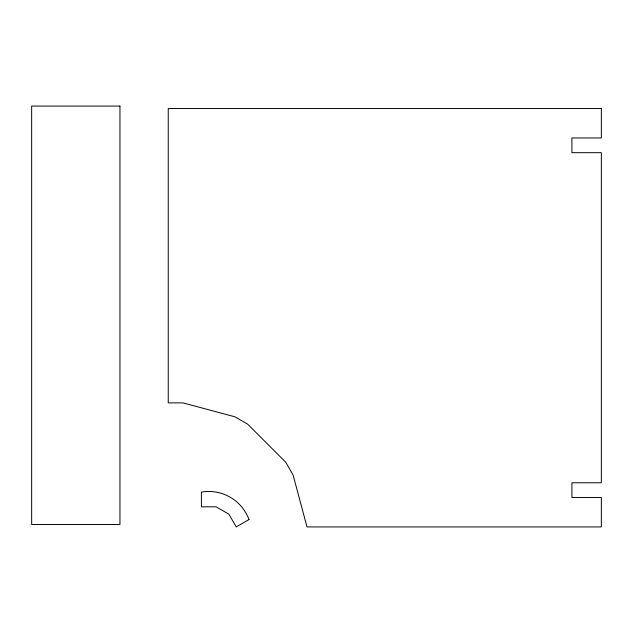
<?xml version="1.0" encoding="UTF-8"?>
<svg xmlns="http://www.w3.org/2000/svg" width="633" height="633" viewBox="0 0 633 633"><rect width="100%" height="100%" fill="white"/><g stroke="black" fill="none" stroke-linecap="round" stroke-linejoin="round"><path stroke-width="0.95" d="M248.983 519.566L236.236 526.925L228.877 514.178L216.138 506.819L201.421 506.819L201.421 492.102A42.815 42.815 0 0 1 248.983 519.566M119.953 106.075L31.65 106.075L31.65 524.472L119.953 524.472L119.953 106.075M601.35 108.528L168.243 108.528L168.243 402.881L182.961 402.881L234.93 416.807L247.677 424.165L285.72 462.209L293.079 474.956L306.997 526.925L601.35 526.925L601.35 497.491L571.915 497.491L571.915 482.773L601.35 482.773L601.35 152.68L571.915 152.68L571.915 137.962L601.35 137.962L601.35 108.528"/></g></svg>
